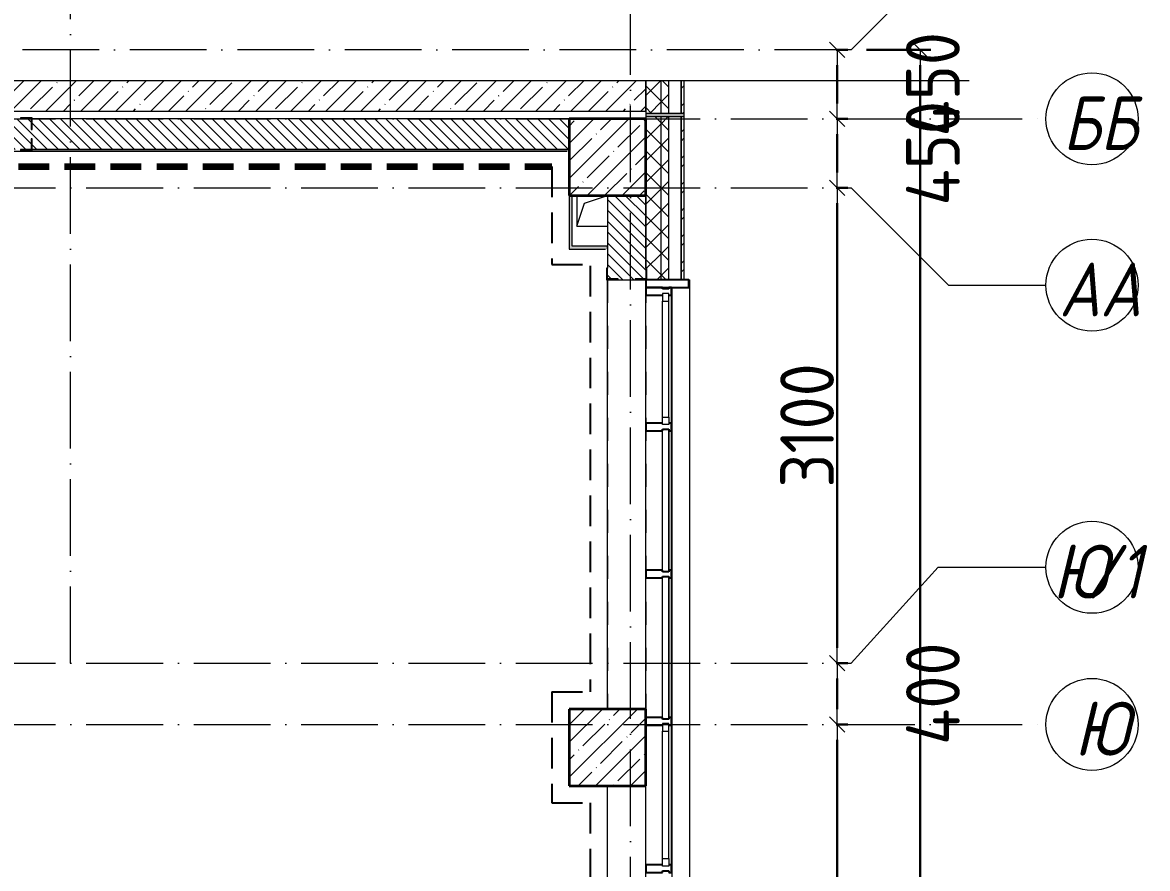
# Model space of a CAD drawing. Header units: millimetres. Extents: x -213536 to 1564669, y -45299 to 942238.
# Drawn here: x -111080 to -103747, y 151693 to 157211 of the extents above; entities that cross this region are included whole.
import ezdxf

# ---------------------------------------------------------------- set-up
doc = ezdxf.new("R2010")
doc.units = ezdxf.units.MM
for name, pattern in [('01 Штриховая _2 мм_', [300, 200, -100]), ('50_200_ШТРИХ_1Т_ш5_п1_п1_', [700, 500, -100, 0, -100]), ('Штрих короткий', [300, 150, -150]), ('Штриховая _2 мм - 1 мм_', [300, 200, -100])]:
    doc.linetypes.add(name, pattern=pattern)
for name, color, linetype, lineweight in [('0-1', 7, 'Continuous', 5), ('0-2', 7, 'Continuous', 9), ('Импосты витража', 7, 'Continuous', 9), ('Импосты витража-1', 7, 'Continuous', 25), ('Каркас_Импост', 7, 'Continuous', 13), ('Каркас_Импост-1', 7, 'Continuous', 9), ('Несущие колонны', 7, 'Continuous', 9), ('Несущие колонны-1', 7, 'Continuous', 35), ('Обобщенные модели', 7, 'Continuous', 9), ('Общие ребра', 7, 'Continuous', 9), ('Окна', 7, 'Continuous', 9), ('Оси', 7, 'Continuous', 9), ('Оси-1', 7, 'Continuous', 20), ('Оси-2', 7, '50_200_ШТРИХ_1Т_ш5_п1_п1_', 9), ('Остекление-1', 7, 'Continuous', 9), ('Перемычка-1', 7, 'Штрих короткий', 9), ('Размеры', 7, 'Continuous', 15), ('Стены', 7, 'Continuous', 9), ('Стены-1', 7, 'Continuous', 13), ('Штриховка разреза-1', 7, 'Continuous', 9), ('Элементы узлов', 7, 'Continuous', 9)]:
    doc.layers.add(name, color=color, linetype=linetype, lineweight=lineweight)
for name, color, linetype, lineweight, true_color in [('СТ-1_1', 7, 'Штриховая _2 мм - 1 мм_', 90, 0x888888), ('СТ-1_13', 7, '01 Штриховая _2 мм_', 90, 0xd5d3c7), ('Штриховка разреза-3', 7, 'Continuous', 9, 0x0080ff)]:
    doc.layers.add(name, color=color, linetype=linetype, lineweight=lineweight, true_color=true_color)
doc.layers.get('0-2').off()
doc.styles.add('ISOCPEUR_I_1', font='isocpeui.ttf', dxfattribs={"width": 0.85, "height": 2.5})
doc.styles.add('СПДС', font='isocpeur.ttf', dxfattribs={"width": 0.9})
doc.dimstyles.new('Размера А3', dxfattribs={"dimtxt": 200, "dimasz": 100, "dimexe": 70, "dimexo": 100, "dimgap": 20, "dimtad": 1, "dimdec": 0, "dimrnd": 10, "dimzin": 0, "dimdsep": 46, "dimtxsty": 'СПДС', "dimblk": 'ARROWHEAD_6', "dimcen": 1, "dimclrd": 256, "dimclre": 256, "dimclrt": 256, "dimazin": 0, "dimtfac": 1, "dimtdec": 0, "dimtmove": 2, "dimatfit": 3, "dimfxl": 1, "dimtolj": 1, "dimtzin": 0, "dimarcsym": 0})
pattern_1 = [(135, (0, 0), (-35.35534, -35.35534), [])]
pattern_2 = [(45, (0, 0), (-70.71068, 70.71068), []), (135, (0, 0), (-70.71068, -70.71068), [])]
pattern_3 = [(45, (0, 0), (-85.53659, 85.53659), []), (45, (57.02, 0), (-85.53659, 85.53659), [])]

# ---------------------------------------------------------------- blocks, each defined once
blk = doc.blocks.new('BSC_Колонна _Прямоугольная - 500х500-V130-АИ2_02_План отделки стен 2-го этажа _Часть 2_')
at = {"layer": 'Несущие колонны'}
h = blk.add_hatch(dxfattribs=at)
h.set_pattern_fill('FP_130', color=256, style=0, pattern_type=2)
h.set_pattern_definition([(45, (-103350, -48350), (-114.04925, 114.04925), []), (45, (-103235.95, -48350), (-114.04925, 114.04925), [201.613, -40.323, 3.353, -36.97])])
h.paths.add_polyline_path([(-215.9, -250), (250, -250), (250, 250), (-250, 250), (-250, -250)], flags=0)
at = {"layer": 'Несущие колонны-1'}
for p, q in [((250, 250), (-250, 250)), ((-250, 250), (-250, -250)), ((250, -250), (250, 250)), ((-250, -250), (250, -250))]:
    blk.add_line(p, q, dxfattribs=at)
blk = doc.blocks.new('BSC_Колонна _Прямоугольная - 500х500-V132-АИ2_02_План отделки стен 2-го этажа _Часть 2_')
at = {"layer": 'Несущие колонны'}
h = blk.add_hatch(dxfattribs=at)
h.set_pattern_fill('FP_132', color=256, style=0, pattern_type=2)
h.set_pattern_definition([(45, (-103350, -44500), (-114.04925, 114.04925), []), (45, (-103235.95, -44500), (-114.04925, 114.04925), [201.613, -40.323, 3.353, -36.97])])
h.paths.add_polyline_path([(-250, -250), (250, -250), (250, 250), (-250, 250)], flags=0)
at = {"layer": 'Несущие колонны-1'}
for p, q in [((250, 250), (-250, 250)), ((-250, 250), (-250, -250)), ((250, -250), (250, 250)), ((-250, -250), (250, -250))]:
    blk.add_line(p, q, dxfattribs=at)
blk = doc.blocks.new('Проем_Дверь_Прямоугольный - 1500х2700h_витражные проемы-27180848-АИ2_02_План отделки стен 2-го этажа _Часть 2_')
at = {"layer": 'Перемычка-1'}
for p, q in [((750, 125), (-750, 125)), ((750, -125), (-750, -125))]:
    blk.add_line(p, q, dxfattribs=at)
blk = doc.blocks.new('Проем_Дверь_Прямоугольный - 2800х2700h_витражные проемы-27180849-АИ2_02_План отделки стен 2-го этажа _Часть 2_')
at = {"layer": 'Перемычка-1'}
for p, q in [((1400, 125), (-1400, 125)), ((1400, -125), (-1400, -125))]:
    blk.add_line(p, q, dxfattribs=at)
blk = doc.blocks.new('Фахверк_СКБ_Уголок - 250_2700-27497298-АИ2_02_План отделки стен 2-го этажа _Часть 2_')
at = {"layer": 'Обобщенные модели'}
for p, q in [((200, 181), (125, 181)), ((125, 181), (125, 106)), ((131, 106), (131, 175)), ((131, 175), (200, 175)), ((200, 175), (200, 181)), ((125, 106), (131, 106)), ((131, -6), (125, -6)), ((125, -6), (125, -81)), ((131, -75), (131, -6)), ((125, -81), (200, -81)), ((200, -75), (131, -75)), ((200, -81), (200, -75))]:
    blk.add_line(p, q, dxfattribs=at)
blk = doc.blocks.new('PNS_Панель прямоугольная2 - Нр_Стекло - 40мм-28151954-АИ2_02_План отделки стен 2-го этажа _Часть 2_')
at = {"layer": 'Каркас_Импост'}
for p, q in [((-465, 0), (-465, 40)), ((-465, 40), (-415, 40)), ((-415, 40), (-415, 0)), ((465, 40), (415, 40)), ((415, 40), (415, 0)), ((465, 0), (465, 40)), ((-415, 0), (-465, 0)), ((415, 0), (465, 0))]:
    blk.add_line(p, q, dxfattribs=at)
at = {"layer": 'Каркас_Импост-1'}
for p, q in [((-415, 40), (415, 40)), ((-415, 0), (415, 0))]:
    blk.add_line(p, q, dxfattribs=at)
blk = doc.blocks.new('PNS_Панель прямоугольная1 - Нр_Стекло - 40мм-25328009-АИ2_02_План отделки стен 2-го этажа _Часть 2_')
at = {"layer": 'Остекление-1'}
for p, q in [((-455, 40), (455, 40)), ((-465, 0), (465, 0)), ((455, 0), (-455, 0))]:
    blk.add_line(p, q, dxfattribs=at)
blk = doc.blocks.new('PNS_Панель прямоугольная2 - Нр_Стекло - 40мм-28855703-АИ2_02_План отделки стен 2-го этажа _Часть 2_')
at = {"layer": 'Каркас_Импост'}
for p, q in [((-427.5, 0), (-427.5, 40)), ((-427.5, 40), (-377.5, 40)), ((-377.5, 40), (-377.5, 0)), ((427.5, 40), (377.5, 40)), ((377.5, 40), (377.5, 0)), ((427.5, 0), (427.5, 40)), ((-377.5, 0), (-427.5, 0)), ((377.5, 0), (427.5, 0))]:
    blk.add_line(p, q, dxfattribs=at)
at = {"layer": 'Каркас_Импост-1'}
for p, q in [((-377.5, 40), (377.5, 40)), ((-377.5, 0), (377.5, 0))]:
    blk.add_line(p, q, dxfattribs=at)
blk = doc.blocks.new('Прямоугольный импост - Откос НВФ_50х280 мм-25993834-АИ2_02_План отделки стен 2-го этажа _Часть 2_')
at = {"layer": 'Импосты витража-1'}
for p, q in [((-50, 130), (0, 130)), ((-50, -150), (-50, 130)), ((0, 130), (0, -144)), ((0, -150), (-50, -150))]:
    blk.add_line(p, q, dxfattribs=at)
blk = doc.blocks.new('Прямоугольный импост - Импост структурный с накладкой - 150мм-V181-АИ2_02_План отделки стен 2-го этажа _Часть 2_')
at = {"layer": 'Импосты витража'}
for p, q in [((103767, 43735), (103767, 44645)), ((103600, 43735), (103600, 44250))]:
    blk.add_line(p, q, dxfattribs=at)
blk = doc.blocks.new('Прямоугольный импост - Импост структурный с накладкой - 150мм-V182-АИ2_02_План отделки стен 2-го этажа _Часть 2_')
at = {"layer": 'Импосты витража'}
for p, q in [((103600, 44750), (103600, 45605)), ((103767, 44695), (103767, 45605))]:
    blk.add_line(p, q, dxfattribs=at)
blk = doc.blocks.new('Прямоугольный импост - Импост структурный с накладкой - 150мм-28072245-АИ2_02_План отделки стен 2-го этажа _Часть 2_')
at = {"layer": 'Импосты витража'}
for p, q in [((57535, -100), (58445, -100)), ((57535, -267), (58445, -267))]:
    blk.add_line(p, q, dxfattribs=at)
blk = doc.blocks.new('Прямоугольный импост - Импост структурный с накладкой - 150мм-28072255-АИ2_02_План отделки стен 2-го этажа _Часть 2_')
at = {"layer": 'Импосты витража'}
for p, q in [((56650, -100), (57485, -100)), ((56650, -267), (57485, -267))]:
    blk.add_line(p, q, dxfattribs=at)
blk = doc.blocks.new('Прямоугольный импост - Импост структурный с накладкой - 150мм-V179-АИ2_02_План отделки стен 2-го этажа _Часть 2_')
at = {"layer": 'Импосты витража-1'}
for p, q in [((-25, 0), (-25, 17)), ((-25, 17), (25, 17)), ((-15, 0), (-25, 0)), ((-15, -40), (-15, 0)), ((25, 17), (25, 0)), ((-25, -150), (-25, -40)), ((-25, -40), (-15, -40)), ((25, -40), (25, -150)), ((25, -150), (-25, -150))]:
    blk.add_line(p, q, dxfattribs=at)
blk = doc.blocks.new('Прямоугольный импост - Импост структурный с накладкой - 150мм-V183-АИ2_02_План отделки стен 2-го этажа _Часть 2_')
at = {"layer": 'Импосты витража-1'}
for p, q in [((-25, 0), (-25, 17)), ((-25, 17), (25, 17)), ((25, 0), (15, 0)), ((15, 0), (15, -40)), ((25, 17), (25, 0)), ((-25, -150), (-25, -40)), ((15, -40), (25, -40)), ((25, -40), (25, -150))]:
    blk.add_line(p, q, dxfattribs=at)
blk = doc.blocks.new('Прямоугольный импост - Импост структурный с накладкой - 150мм-28072285-АИ2_02_План отделки стен 2-го этажа _Часть 2_')
at = {"layer": 'Импосты витража-1'}
for p, q in [((-25, 0), (-25, 17)), ((-25, 17), (25, 17)), ((-15, 0), (-25, 0)), ((-15, -40), (-15, 0)), ((25, 0), (15, 0)), ((15, 0), (15, -40)), ((25, 17), (25, 0)), ((-25, -150), (-25, -40)), ((-25, -40), (-15, -40)), ((15, -40), (25, -40)), ((25, -40), (25, -150)), ((25, -150), (-25, -150))]:
    blk.add_line(p, q, dxfattribs=at)
blk = doc.blocks.new('Прямоугольный импост - Импост структурный с накладкой - 150мм-V180-АИ2_02_План отделки стен 2-го этажа _Часть 2_')
at = {"layer": 'Импосты витража-1'}
for p, q in [((-25, 0), (-25, 17)), ((-25, 17), (25, 17)), ((25, 0), (15, 0)), ((15, 0), (15, -40)), ((25, 17), (25, 0)), ((-25, -150), (-25, -40)), ((15, -40), (25, -40)), ((25, -40), (25, -150)), ((25, -150), (-25, -150))]:
    blk.add_line(p, q, dxfattribs=at)
blk = doc.blocks.new('Фахверк_СКБ_Уголок - 200_3550-28267367-АИ2_02_План отделки стен 2-го этажа _Часть 2_')
at = {"layer": 'Обобщенные модели'}
for p, q in [((200, 156), (125, 156)), ((125, 156), (125, 81)), ((131, 81), (131, 150)), ((131, 150), (200, 150)), ((200, 150), (200, 156)), ((125, 81), (131, 81)), ((131, 19), (125, 19)), ((125, 19), (125, -56)), ((131, -50), (131, 19)), ((125, -56), (200, -56)), ((200, -50), (131, -50)), ((200, -56), (200, -50))]:
    blk.add_line(p, q, dxfattribs=at)
blk = doc.blocks.new('AR_Отверстие прямоугольное _в плите_ - AR_Отверстие прямоугольное _в плите_-30511543-АИ2_02_План отделки стен 2-го этажа _Часть 2_')
at = {"layer": 'Обобщенные модели'}
for p, q in [((-100, 100), (-100, -100)), ((-50, 50), (100, 100)), ((-100, -100), (-50, 50)), ((-100, -100), (100, -100))]:
    blk.add_line(p, q, dxfattribs=at)
blk = doc.blocks.new('Отлив_СКБ - Отлив витража_120_НВФ-31885688-АИ2_02_План отделки стен 2-го этажа _Часть 2_')
at = {"layer": 'Окна'}
for p, q in [((4750, -2), (50, -2)), ((0, -120), (0, -113)), ((0, -120), (4800, -120)), ((4800, -113), (4800, -120))]:
    blk.add_line(p, q, dxfattribs=at)
blk = doc.blocks.new('Стены 13 - Стены 4-31812941-АИ2_02_План отделки стен 2-го этажа _Часть 2_')
at = {"layer": 'Стены-1'}
for p, q in [((-1843.5, 41030.2), (-1843.5, 41010.2)), ((-1593.5, 41030.2), (-1843.5, 41030.2)), ((-1843.5, 41010.2), (-1593.5, 41010.2)), ((-1593.5, 41010.2), (-1593.5, 41030.2))]:
    blk.add_line(p, q, dxfattribs=at)
blk = doc.blocks.new('0125-Р-ОО-Ш2-АР-о_23_10_2024_rvt-1-АИ2_02_План отделки стен 2-го этажа _Часть 2_')
at = {"layer": 'Штриховка разреза-1'}
h = blk.add_hatch(dxfattribs=at)
h.set_pattern_fill('FP_1', color=256, style=0, pattern_type=2)
h.set_pattern_definition([(45, (0, 0), (-114.04925, 114.04925), []), (45, (114.05, 0), (-114.04925, 114.04925), [201.612, -40.322, 3.353, -36.97])])
h.paths.add_polyline_path([(103600, 48650), (103600, 48850), (99200, 48850), (99200, 48650), (103134.1, 48650)], flags=0)
h = blk.add_hatch(dxfattribs=at)
h.set_pattern_fill('FP_81', color=256, style=0, pattern_type=2)
h.set_pattern_definition(pattern_2)
h.paths.add_polyline_path([(103600, 48635), (103700, 48635), (103700, 48850), (103600, 48850)], flags=0)
h = blk.add_hatch(dxfattribs=at)
h.set_pattern_fill('FP_81', color=256, style=0, pattern_type=2)
h.set_pattern_definition(pattern_2)
h.paths.add_polyline_path([(103750, 48635), (103750, 48850), (103700, 48850), (103700, 48635)], flags=0)
h = blk.add_hatch(dxfattribs=at)
h.set_pattern_fill('FP_80', color=256, style=0, pattern_type=2)
h.set_pattern_definition(pattern_3)
h.paths.add_polyline_path([(103850, 48635), (103850, 48850), (103830, 48850), (103830, 48635)], flags=0)
h = blk.add_hatch(dxfattribs=at)
h.set_pattern_fill('FP_2', color=256, style=0, pattern_type=2)
h.set_pattern_definition(pattern_1)
h.paths.add_polyline_path([(103100, 48400), (103100, 48600), (99600, 48600), (99600, 48531), (99594, 48531), (99594, 48600), (96100, 48600), (96100, 48400), (99594, 48400), (99594, 48469), (99600, 48469), (99600, 48400), (102202.1, 48400)], flags=0)
h = blk.add_hatch(dxfattribs=at)
h.set_pattern_fill('FP_81', color=256, style=0, pattern_type=2)
h.set_pattern_definition(pattern_2)
h.paths.add_polyline_path([(103700, -200), (103700, 750), (103606, 750), (103606, 675), (103600, 675), (103600, -200)], flags=0)
h.paths.add_polyline_path([(103700, 2550), (103700, 3750), (103606, 3750), (103606, 3675), (103600, 3675), (103600, 2625), (103606, 2625), (103606, 2550)], flags=0)
h.paths.add_polyline_path([(103700, 5550), (103700, 6750), (103606, 6750), (103606, 6675), (103600, 6675), (103600, 5625), (103606, 5625), (103606, 5550)], flags=0)
h.paths.add_polyline_path([(103606, 8550), (103700, 8550), (103700, 9750), (103606, 9750), (103606, 9675), (103600, 9675), (103600.1, 8625), (103606, 8625), (103606, 8556)], flags=0)
h.paths.add_polyline_path([(103606, 11550), (103700, 11550), (103700, 12750), (103606, 12750), (103606, 12675), (103600, 12675), (103600, 11625), (103606, 11625), (103606, 11556)], flags=0)
h.paths.add_polyline_path([(103700, 14550), (103700, 15750), (103606, 15750), (103606, 15675), (103600, 15675), (103600, 14625), (103606, 14625), (103606, 14550)], flags=0)
h.paths.add_polyline_path([(103700, 17550), (103700, 18750), (103606, 18750), (103606, 18675), (103600, 18675), (103600.1, 17625), (103606, 17625), (103606, 17550)], flags=0)
h.paths.add_polyline_path([(103700, 20550), (103700, 21750), (103606, 21750), (103606, 21675), (103600, 21675), (103600, 20625), (103606, 20625), (103606, 20550)], flags=0)
h.paths.add_polyline_path([(103700, 26550), (103700, 27750), (103606, 27750), (103606, 27675), (103600, 27675), (103600, 26625), (103606, 26625), (103606, 26550)], flags=0)
h.paths.add_polyline_path([(103700, 29550), (103700, 30750), (103606, 30750), (103606, 30675), (103600, 30675), (103600.1, 29625), (103606, 29625), (103606, 29550)], flags=0)
h.paths.add_polyline_path([(103700, 32550), (103700, 33750), (103606, 33750), (103606, 33675), (103600, 33675), (103600.1, 32625), (103606, 32625), (103606, 32550)], flags=0)
h.paths.add_polyline_path([(103700, 35550), (103700, 36750), (103606, 36750), (103606, 36675), (103600, 36675), (103600, 35625), (103606, 35625), (103606, 35550)], flags=0)
h.paths.add_polyline_path([(103606, 38550), (103700, 38550), (103700, 39750), (103606, 39750), (103606, 39675), (103600, 39675), (103600, 38625), (103606, 38625), (103606, 38556)], flags=0)
h.paths.add_polyline_path([(103700, 41550), (103700, 42750), (103606, 42750), (103606, 42675), (103600, 42675), (103600, 41625), (103606, 41625), (103606, 41550)], flags=0)
h.paths.add_polyline_path([(103700, 47550), (103700, 48615), (103600, 48615), (103600, 47625), (103606, 47625), (103606, 47550)], flags=0)
h = blk.add_hatch(dxfattribs=at)
h.set_pattern_fill('FP_81', color=256, style=0, pattern_type=2)
h.set_pattern_definition(pattern_2)
h.paths.add_polyline_path([(103700, -250), (103750, -250), (103750, 750), (103700, 750), (103700, -200)], flags=0)
h.paths.add_polyline_path([(103700, 2550), (103750, 2550), (103750, 3750), (103700, 3750), (103700, 3265)], flags=0)
h.paths.add_polyline_path([(103700, 5550), (103750, 5550), (103750, 6750), (103700, 6750), (103700, 6037.1)], flags=0)
h.paths.add_polyline_path([(103700, 8550), (103750, 8550), (103750, 9750), (103700, 9750), (103700, 8809.2)], flags=0)
h.paths.add_polyline_path([(103700, 11550), (103750, 11550), (103750, 12750), (103700, 12750), (103700, 11581.4)], flags=0)
h.paths.add_polyline_path([(103750, 14550), (103750, 15750), (103700, 15750), (103700, 14550)], flags=0)
h.paths.add_polyline_path([(103750, 17550), (103750, 18750), (103700, 18750), (103700, 17550)], flags=0)
h.paths.add_polyline_path([(103700, 20550), (103750, 20550), (103750, 21750), (103700, 21750), (103700, 20821.8)], flags=0)
h.paths.add_polyline_path([(103750, 26550), (103750, 27750), (103700, 27750), (103700, 26550)], flags=0)
h.paths.add_polyline_path([(103700, 29550), (103750, 29550), (103750, 30750), (103700, 30750), (103700, 30062.2)], flags=0)
h.paths.add_polyline_path([(103700, 32550), (103750, 32550), (103750, 33750), (103700, 33750), (103700, 32834.3)], flags=0)
h.paths.add_polyline_path([(103700, 35550), (103750, 35550), (103750, 36750), (103700, 36750), (103700, 35606.4)], flags=0)
h.paths.add_polyline_path([(103700, 38550), (103750, 38550), (103750, 39750), (103700, 39750), (103700, 39302.5)], flags=0)
h.paths.add_polyline_path([(103700, 41550), (103750, 41550), (103750, 42750), (103700, 42750), (103700, 42074.7)], flags=0)
h.paths.add_polyline_path([(103750, 47550), (103750, 48615), (103700, 48615), (103700, 47550)], flags=0)
h = blk.add_hatch(dxfattribs=at)
h.set_pattern_fill('FP_80', color=256, style=0, pattern_type=2)
h.set_pattern_definition(pattern_3)
h.paths.add_polyline_path([(103830, -350), (103850, -350), (103850, 750), (103830, 750), (103830, -330)], flags=0)
h.paths.add_polyline_path([(103850, 2550), (103850, 3750), (103830, 3750), (103830, 2550)], flags=0)
h.paths.add_polyline_path([(103830, 5550), (103850, 5550), (103850, 6750), (103830, 6750), (103830, 6037.1)], flags=0)
h.paths.add_polyline_path([(103850, 8550), (103850, 9750), (103830, 9750), (103830, 8550)], flags=0)
h.paths.add_polyline_path([(103850, 11550), (103850, 12750), (103830, 12750), (103830, 11550)], flags=0)
h.paths.add_polyline_path([(103850, 14550), (103850, 15750), (103830, 15750), (103830, 14550)], flags=0)
h.paths.add_polyline_path([(103830, 17550), (103850, 17550), (103850, 18750), (103830, 18750), (103830, 18049.6)], flags=0)
h.paths.add_polyline_path([(103850, 20550), (103850, 21750), (103830, 21750), (103830, 20550)], flags=0)
h.paths.add_polyline_path([(103850, 26550), (103850, 27750), (103830, 27750), (103830, 26550)], flags=0)
h.paths.add_polyline_path([(103850, 29550), (103850, 30750), (103830, 30750), (103830, 29550)], flags=0)
h.paths.add_polyline_path([(103850, 32550), (103850, 33750), (103830, 33750), (103830, 32550)], flags=0)
h.paths.add_polyline_path([(103850, 35550), (103850, 36750), (103830, 36750), (103830, 35550)], flags=0)
h.paths.add_polyline_path([(103850, 38550), (103850, 39750), (103830, 39750), (103830, 38550)], flags=0)
h.paths.add_polyline_path([(103850, 41550), (103850, 42750), (103830, 42750), (103830, 41550)], flags=0)
h.paths.add_polyline_path([(103830, 47550), (103850, 47550), (103850, 48615), (103830, 48615), (103830, 47618.9)], flags=0)
h = blk.add_hatch(dxfattribs=at)
h.set_pattern_fill('FP_2', color=256, style=0, pattern_type=2)
h.set_pattern_definition(pattern_1)
h.paths.add_polyline_path([(103531, 47550), (103531, 47556), (103600, 47556), (103600, 48100), (103350, 48100), (103350, 47556), (103419, 47556), (103419, 47550)], flags=0)
at = {"layer": 'Общие ребра'}
for p, q in [((103700, 48635), (103700, 48850)), ((103750, 48635), (103750, 48850)), ((103700, 47550), (103700, 48615)), ((103750, 47550), (103750, 48615)), ((103600, 47625), (103600, 48100)), ((103600, 48100), (103600, 47625))]:
    blk.add_line(p, q, dxfattribs=at)
at = {"layer": 'Стены'}
for p, q in [((103350, 44750), (103350, 47550)), ((103350, 42750), (103350, 44250))]:
    blk.add_line(p, q, dxfattribs=at)
at = {"layer": 'Стены-1'}
for p, q in [((103600, 48850), (103600, 48635)), ((103600, 48650), (103600, 48850)), ((103830, 48635), (103830, 48850)), ((103830, 48850), (103830, 48635)), ((103850, 48635), (103850, 48850)), ((99200, 48650), (103600, 48650)), ((103600, 48635), (103830, 48635)), ((103830, 48635), (103850, 48635)), ((103100, 48600), (99600, 48600)), ((103600, 48615), (103600, 48600)), ((103830, 48615), (103600, 48615)), ((103850, 48615), (103830, 48615)), ((103830, 48615), (103830, 47550)), ((103830, 47550), (103830, 48615)), ((103850, 47550), (103850, 48615)), ((99600, 48400), (103100, 48400)), ((103350, 48100), (103350, 47625)), ((103419, 47550), (103531, 47550)), ((103606, 47550), (103830, 47550)), ((103830, 47550), (103850, 47550))]:
    blk.add_line(p, q, dxfattribs=at)
at = {"layer": '0-2'}
for name, p in [('Стены 13 - Стены 4-31812941-АИ2_02_План отделки стен 2-го этажа _Часть 2_', (105443.5, 7604.8)), ('BSC_Колонна _Прямоугольная - 500х500-V130-АИ2_02_План отделки стен 2-го этажа _Часть 2_', (103350, 48350)), ('AR_Отверстие прямоугольное _в плите_ - AR_Отверстие прямоугольное _в плите_-30511543-АИ2_02_План отделки стен 2-го этажа _Часть 2_', (103250, 48000)), ('Прямоугольный импост - Импост структурный с накладкой - 150мм-V182-АИ2_02_План отделки стен 2-го этажа _Часть 2_', (0, 0)), ('BSC_Колонна _Прямоугольная - 500х500-V132-АИ2_02_План отделки стен 2-го этажа _Часть 2_', (103350, 44500)), ('Прямоугольный импост - Импост структурный с накладкой - 150мм-V181-АИ2_02_План отделки стен 2-го этажа _Часть 2_', (0, 0))]:
    blk.add_blockref(name, p, dxfattribs=at)
for name, p, rotation in [('Фахверк_СКБ_Уголок - 200_3550-28267367-АИ2_02_План отделки стен 2-го этажа _Часть 2_', (99725, 48550), 180), ('Фахверк_СКБ_Уголок - 250_2700-27497298-АИ2_02_План отделки стен 2-го этажа _Часть 2_', (103525, 47425), 89.9999999999999), ('Проем_Дверь_Прямоугольный - 2800х2700h_витражные проемы-27180849-АИ2_02_План отделки стен 2-го этажа _Часть 2_', (103475, 46150), 89.9999999999999), ('Отлив_СКБ - Отлив витража_120_НВФ-31885688-АИ2_02_План отделки стен 2-го этажа _Часть 2_', (103767, 42750), 90), ('Прямоугольный импост - Импост структурный с накладкой - 150мм-28072255-АИ2_02_План отделки стен 2-го этажа _Часть 2_', (103500, -10035), 89.99999999999915), ('PNS_Панель прямоугольная2 - Нр_Стекло - 40мм-28855703-АИ2_02_План отделки стен 2-го этажа _Часть 2_', (103750, 47032.5), 89.99999999999852), ('Прямоугольный импост - Импост структурный с накладкой - 150мм-28072245-АИ2_02_План отделки стен 2-го этажа _Часть 2_', (103500, -11880), 90.00000000000037), ('PNS_Панель прямоугольная1 - Нр_Стекло - 40мм-25328009-АИ2_02_План отделки стен 2-го этажа _Часть 2_', (103750, 46110), 89.99999999999852), ('PNS_Панель прямоугольная1 - Нр_Стекло - 40мм-25328009-АИ2_02_План отделки стен 2-го этажа _Часть 2_', (103750, 45150), 89.99999999999852), ('PNS_Панель прямоугольная2 - Нр_Стекло - 40мм-28151954-АИ2_02_План отделки стен 2-го этажа _Часть 2_', (103750, 44190), 89.99999999999852), ('Проем_Дверь_Прямоугольный - 1500х2700h_витражные проемы-27180848-АИ2_02_План отделки стен 2-го этажа _Часть 2_', (103475, 43500), 269.9999999999999)]:
    blk.add_blockref(name, p, dxfattribs=dict(at, rotation=rotation))
at = {"layer": '0-2', "extrusion": (0, 0, -1), "rotation": 90.00000000000146}
for name, p in [('Прямоугольный импост - Откос НВФ_50х280 мм-25993834-АИ2_02_План отделки стен 2-го этажа _Часть 2_', (-103750, 47550)), ('Прямоугольный импост - Импост структурный с накладкой - 150мм-V180-АИ2_02_План отделки стен 2-го этажа _Часть 2_', (-103750, 47475)), ('Прямоугольный импост - Импост структурный с накладкой - 150мм-V179-АИ2_02_План отделки стен 2-го этажа _Часть 2_', (-103750, 46590)), ('Прямоугольный импост - Импост структурный с накладкой - 150мм-28072285-АИ2_02_План отделки стен 2-го этажа _Часть 2_', (-103750, 45630)), ('Прямоугольный импост - Импост структурный с накладкой - 150мм-V183-АИ2_02_План отделки стен 2-го этажа _Часть 2_', (-103750, 44670)), ('Прямоугольный импост - Импост структурный с накладкой - 150мм-V179-АИ2_02_План отделки стен 2-го этажа _Часть 2_', (-103750, 43710))]:
    blk.add_blockref(name, p, dxfattribs=at)
blk = doc.blocks.new('DET_Линия разрыва - По умолчанию-18881922-АИ2_02_План отделки стен 2-го этажа _Часть 2_')
at = {"layer": 'Элементы узлов'}
blk.add_line((-224, 0), (-16354.1, 0), dxfattribs=at)
blk = doc.blocks.new('Ось сетки - Круг_Ø6_00__ISO-2_5_0_9K_-16731441-АИ2_02_План отделки стен 2-го этажа _Часть 2_')
at = {"layer": 'Оси-1'}
blk.add_circle((0, 0), 3, dxfattribs=at)
blk = doc.blocks.new('ARROWHEAD_6')
at = {"color": 0, "linetype": 'Continuous'}
for p, q in [((0, 0), (-1, 0)), ((-0.5, -0.5), (0.5, 0.5))]:
    blk.add_line(p, q, dxfattribs=at)
blk = doc.blocks.new('*D3067')
at = {"layer": 'Defpoints', "color": 0, "transparency": 16777216}
for p in [(310985.9, 257465.2), (311092, 257465.2), (310985.9, 251965.2)]:
    blk.add_point(p, dxfattribs=at)
at = {"layer": 'Размеры', "lineweight": -2, "transparency": 16777216}
for p, q in [((311085.9, 257465.2), (311162, 257465.2)), ((311092, 252065.2), (311092, 257365.2)), ((311085.9, 251965.2), (311162, 251965.2))]:
    blk.add_line(p, q, dxfattribs=at)
at = {"layer": 'Размеры', "lineweight": -2, "transparency": 16777216, "xscale": 100, "yscale": 100, "zscale": 100}
for p, rotation in [((311092, 257465.2), 90), ((311092, 251965.2), 270)]:
    blk.add_blockref('ARROWHEAD_6', p, dxfattribs=dict(at, rotation=rotation))
at = {"layer": 'Размеры', "lineweight": 25, "transparency": 16777216, "insert": (310897, 254715.2), "char_height": 350, "width": 2.488, "attachment_point": 5, "rotation": 90, "style": 'СПДС'}
blk.add_mtext('\\A1;5500', dxfattribs=at)
blk = doc.blocks.new('*D3068')
at = {"layer": 'Defpoints', "color": 0, "transparency": 16777216}
for p in [(310985.9, 257865.2), (311092, 257865.2), (310985.9, 257465.2)]:
    blk.add_point(p, dxfattribs=at)
at = {"layer": 'Размеры', "lineweight": -2, "transparency": 16777216}
for p, q in [((311085.9, 257865.2), (311162, 257865.2)), ((311092, 257565.2), (311092, 257765.2)), ((311085.9, 257465.2), (311162, 257465.2))]:
    blk.add_line(p, q, dxfattribs=at)
at = {"layer": 'Размеры', "lineweight": -2, "transparency": 16777216, "xscale": 100, "yscale": 100, "zscale": 100}
for p, rotation in [((311092, 257865.2), 90), ((311092, 257465.2), 270)]:
    blk.add_blockref('ARROWHEAD_6', p, dxfattribs=dict(at, rotation=rotation))
at = {"layer": 'Размеры', "lineweight": 25, "transparency": 16777216, "insert": (311717, 257665.2), "char_height": 350, "width": 1.942, "attachment_point": 5, "rotation": 90, "style": 'СПДС'}
blk.add_mtext('\\A1;400', dxfattribs=at)
blk = doc.blocks.new('*D3069')
at = {"layer": 'Defpoints', "color": 0, "transparency": 16777216}
for p in [(310985.9, 260965.2), (311092, 260965.2), (310985.9, 257865.2)]:
    blk.add_point(p, dxfattribs=at)
at = {"layer": 'Размеры', "lineweight": -2, "transparency": 16777216}
for p, q in [((311085.9, 260965.2), (311162, 260965.2)), ((311092, 257965.2), (311092, 260865.2)), ((311085.9, 257865.2), (311162, 257865.2))]:
    blk.add_line(p, q, dxfattribs=at)
at = {"layer": 'Размеры', "lineweight": -2, "transparency": 16777216, "xscale": 100, "yscale": 100, "zscale": 100}
for p, rotation in [((311092, 260965.2), 90), ((311092, 257865.2), 270)]:
    blk.add_blockref('ARROWHEAD_6', p, dxfattribs=dict(at, rotation=rotation))
at = {"layer": 'Размеры', "lineweight": 25, "transparency": 16777216, "insert": (310897, 259415.2), "char_height": 350, "width": 2.3, "attachment_point": 5, "rotation": 90, "style": 'СПДС'}
blk.add_mtext('\\A1;3100', dxfattribs=at)
blk = doc.blocks.new('*D3070')
at = {"layer": 'Defpoints', "color": 0, "transparency": 16777216}
for p in [(310985.9, 261415.2), (311092, 261415.2), (310985.9, 260965.2)]:
    blk.add_point(p, dxfattribs=at)
at = {"layer": 'Размеры', "lineweight": -2, "transparency": 16777216}
for p, q in [((311085.9, 261415.2), (311162, 261415.2)), ((311092, 261065.2), (311092, 261315.2)), ((311085.9, 260965.2), (311162, 260965.2))]:
    blk.add_line(p, q, dxfattribs=at)
at = {"layer": 'Размеры', "lineweight": -2, "transparency": 16777216, "xscale": 100, "yscale": 100, "zscale": 100}
for p, rotation in [((311092, 261415.2), 90), ((311092, 260965.2), 270)]:
    blk.add_blockref('ARROWHEAD_6', p, dxfattribs=dict(at, rotation=rotation))
at = {"layer": 'Размеры', "lineweight": 25, "transparency": 16777216, "insert": (311717, 261190.2), "char_height": 350, "width": 1.942, "attachment_point": 5, "rotation": 90, "style": 'СПДС'}
blk.add_mtext('\\A1;450', dxfattribs=at)
blk = doc.blocks.new('*D3071')
at = {"layer": 'Defpoints', "color": 0, "transparency": 16777216}
for p in [(310985.9, 261865.2), (311092, 261865.2), (310985.9, 261415.2)]:
    blk.add_point(p, dxfattribs=at)
at = {"layer": 'Размеры', "lineweight": -2, "transparency": 16777216}
for p, q in [((311085.9, 261865.2), (311162, 261865.2)), ((311092, 261515.2), (311092, 261765.2)), ((311085.9, 261415.2), (311162, 261415.2))]:
    blk.add_line(p, q, dxfattribs=at)
at = {"layer": 'Размеры', "lineweight": -2, "transparency": 16777216, "xscale": 100, "yscale": 100, "zscale": 100}
for p, rotation in [((311092, 261865.2), 90), ((311092, 261415.2), 270)]:
    blk.add_blockref('ARROWHEAD_6', p, dxfattribs=dict(at, rotation=rotation))
at = {"layer": 'Размеры', "lineweight": 25, "transparency": 16777216, "insert": (311717, 261640.2), "char_height": 350, "width": 1.942, "attachment_point": 5, "rotation": 90, "style": 'СПДС'}
blk.add_mtext('\\A1;450', dxfattribs=at)
blk = doc.blocks.new('*D3072')
at = {"layer": 'Defpoints', "color": 0, "transparency": 16777216}
for p in [(311183.9, 261865.2), (311633, 261865.2), (311527, 212815.2)]:
    blk.add_point(p, dxfattribs=at)
at = {"layer": 'Размеры', "lineweight": -2, "transparency": 16777216}
for p, q in [((311283.9, 261865.2), (311703, 261865.2)), ((311633, 212915.2), (311633, 261765.2)), ((311627, 212815.2), (311703, 212815.2))]:
    blk.add_line(p, q, dxfattribs=at)
at = {"layer": 'Размеры', "lineweight": -2, "transparency": 16777216, "xscale": 100, "yscale": 100, "zscale": 100}
for p, rotation in [((311633, 261865.2), 90), ((311633, 212815.2), 270)]:
    blk.add_blockref('ARROWHEAD_6', p, dxfattribs=dict(at, rotation=rotation))
at = {"layer": 'Размеры', "lineweight": 25, "transparency": 16777216, "insert": (311438, 237340.2), "char_height": 350, "width": 3.186, "attachment_point": 5, "rotation": 90, "style": 'СПДС'}
blk.add_mtext('\\A1;49050', dxfattribs=at)
blk = doc.blocks.new('Оси1')
at = {"layer": 'Оси-2'}
for p, q in [((306095.6, 257865.2), (306095.6, 264395.4)), ((309745.6, 210594.5), (309745.6, 264395.4)), ((311183.9, 261865.2), (283095.6, 261865.2)), ((283095.6, 261415.2), (312453.9, 261415.2)), ((283095.6, 260965.2), (311183.9, 260965.2)), ((283095.6, 257865.2), (311183.9, 257865.2)), ((283095.6, 257465.2), (312453.9, 257465.2))]:
    blk.add_line(p, q, dxfattribs=at)
at = {"layer": 'Оси-1', "xscale": 99.99999999999993, "yscale": 99.99999999999993, "zscale": 99.99999999999993}
for p, rotation in [((312753.9, 261415.2), 269.9999999999995), ((312753.9, 260330.2), 269.9999999999995), ((312753.9, 258489.9), 269.9999999999994), ((312753.9, 257465.2), 269.9999999999995)]:
    blk.add_blockref('Ось сетки - Круг_Ø6_00__ISO-2_5_0_9K_-16731441-АИ2_02_План отделки стен 2-го этажа _Часть 2_', p, dxfattribs=dict(at, rotation=rotation))
at = {"layer": 'Оси', "char_height": 350, "attachment_point": 1, "style": 'ISOCPEUR_I_1'}
for s, insert, width in [('ББ', (312563.7, 261561.9), 447.342), ('АА', (312539.8, 260476.9), 505.063), ('\\fISOCPEUR|b0|i1|c204|p34|;\\W.9;Ю', (312495.3, 258636.5), 266.962), ('/1', (312715.5, 258636.5), 346.329), ('\\fISOCPEUR|b0|i1|c204|p34|;\\W.9;Ю', (312637.9, 257611.9), 266.962)]:
    blk.add_mtext(s, dxfattribs=dict(at, insert=insert, width=width))
at = {"layer": 'Размеры', "lineweight": 25}
for base, p1, p2, picture, middle in [((311092, 261865.2), (310985.9, 261415.2), (310985.9, 261865.2), '*D3071', (311717, 261640.2)), ((311633, 261865.2), (311527, 212815.2), (311183.9, 261865.2), '*D3072', (311438, 237340.2)), ((311092, 261415.2), (310985.9, 260965.2), (310985.9, 261415.2), '*D3070', (311717, 261190.2)), ((311092, 260965.2), (310985.9, 257865.2), (310985.9, 260965.2), '*D3069', (310897, 259415.2)), ((311092, 257865.2), (310985.9, 257465.2), (310985.9, 257865.2), '*D3068', (311717, 257665.2)), ((311092, 257465.2), (310985.9, 251965.2), (310985.9, 257465.2), '*D3067', (310897, 254715.2))]:
    dim = blk.add_linear_dim(base=base, p1=p1, p2=p2, angle=90, dimstyle='Размера А3', override={"dimtxt": 350}, dxfattribs=at)
    dim.commit()
    dim.dimension.update_dxf_attribs({"geometry": picture, "text_midpoint": middle})

msp = doc.modelspace()

# ---------------------------------------------------------------- hatches: boundary and pattern name
at = {"layer": 'Штриховка разреза-3'}
for points in [[(-107497, 155752.8), (-107497, 156082.8), (-107517, 156082.8), (-107517, 155752.8)], [(-107279, 155732.8), (-107267, 155732.8), (-107267, 155752.8), (-107517, 155752.8), (-107517, 155732.8), (-107482.9, 155732.8)]]:
    msp.add_hatch(color=256, dxfattribs=at).paths.add_polyline_path(points, flags=0)

# ---------------------------------------------------------------- linework, layer by layer
at = {"layer": 'Оси'}
for p, q in [((-105678.7, 157032.8), (-105043.7, 157667.8)), ((-105678.7, 156132.8), (-105043.7, 155497.8)), ((-105043.7, 155497.8), (-104408.7, 155497.8)), ((-105678.7, 153032.8), (-105111.2, 153657.5)), ((-105111.2, 153657.5), (-104408.7, 153657.5))]:
    msp.add_line(p, q, dxfattribs=at)
at = {"layer": 'СТ-1_1', "lineweight": 25}
for p, q in [((-107629, 156270.8), (-107629, 155632.8)), ((-107629, 156270.8), (-107629, 156082.8)), ((-107629, 155632.8), (-107379, 155632.8)), ((-107379, 155624.8), (-107379, 152844.8)), ((-107629, 152844.8), (-107629, 152120.8)), ((-107629, 152844.8), (-107379, 152844.8)), ((-107629, 152844.8), (-107629, 152120.8)), ((-107629, 152844.8), (-107379, 152844.8)), ((-107629, 152120.8), (-107379, 152120.8)), ((-107629, 152120.8), (-107379, 152120.8)), ((-107379, 152120.8), (-107379, 150365.8))]:
    msp.add_line(p, q, dxfattribs=at)
at = {"layer": 'СТ-1_13'}
msp.add_line((-114405, 156270.8), (-107629, 156270.8), dxfattribs=at)
msp.add_line((-114405, 156270.8), (-107629, 156270.8), dxfattribs=at)
at = {"layer": 'Стены-1'}
for p, q in [((-114505, 156370.8), (-107529, 156370.8)), ((-107517, 156382.8), (-111017, 156382.8)), ((-107517, 156082.8), (-107517, 155732.8)), ((-107497, 155752.8), (-107497, 156082.8)), ((-107267, 155752.8), (-107497, 155752.8)), ((-107267, 155732.8), (-107267, 155752.8)), ((-107517, 155732.8), (-107279, 155732.8))]:
    msp.add_line(p, q, dxfattribs=at)

# ---------------------------------------------------------------- block references
at = {"color": 2, "lineweight": 30}
msp.add_blockref('Оси1', (-416862.6, -104832.4), dxfattribs=at)
at = {"layer": '0-1'}
msp.add_blockref('0125-Р-ОО-Ш2-АР-о_23_10_2024_rvt-1-АИ2_02_План отделки стен 2-го этажа _Часть 2_', (-210617, 107982.8), dxfattribs=at)
at = {"layer": 'Элементы узлов', "rotation": 180}
msp.add_blockref('DET_Линия разрыва - По умолчанию-18881922-АИ2_02_План отделки стен 2-го этажа _Часть 2_', (-121264, 156832.8), dxfattribs=at)

doc.saveas('drawing.dxf')
